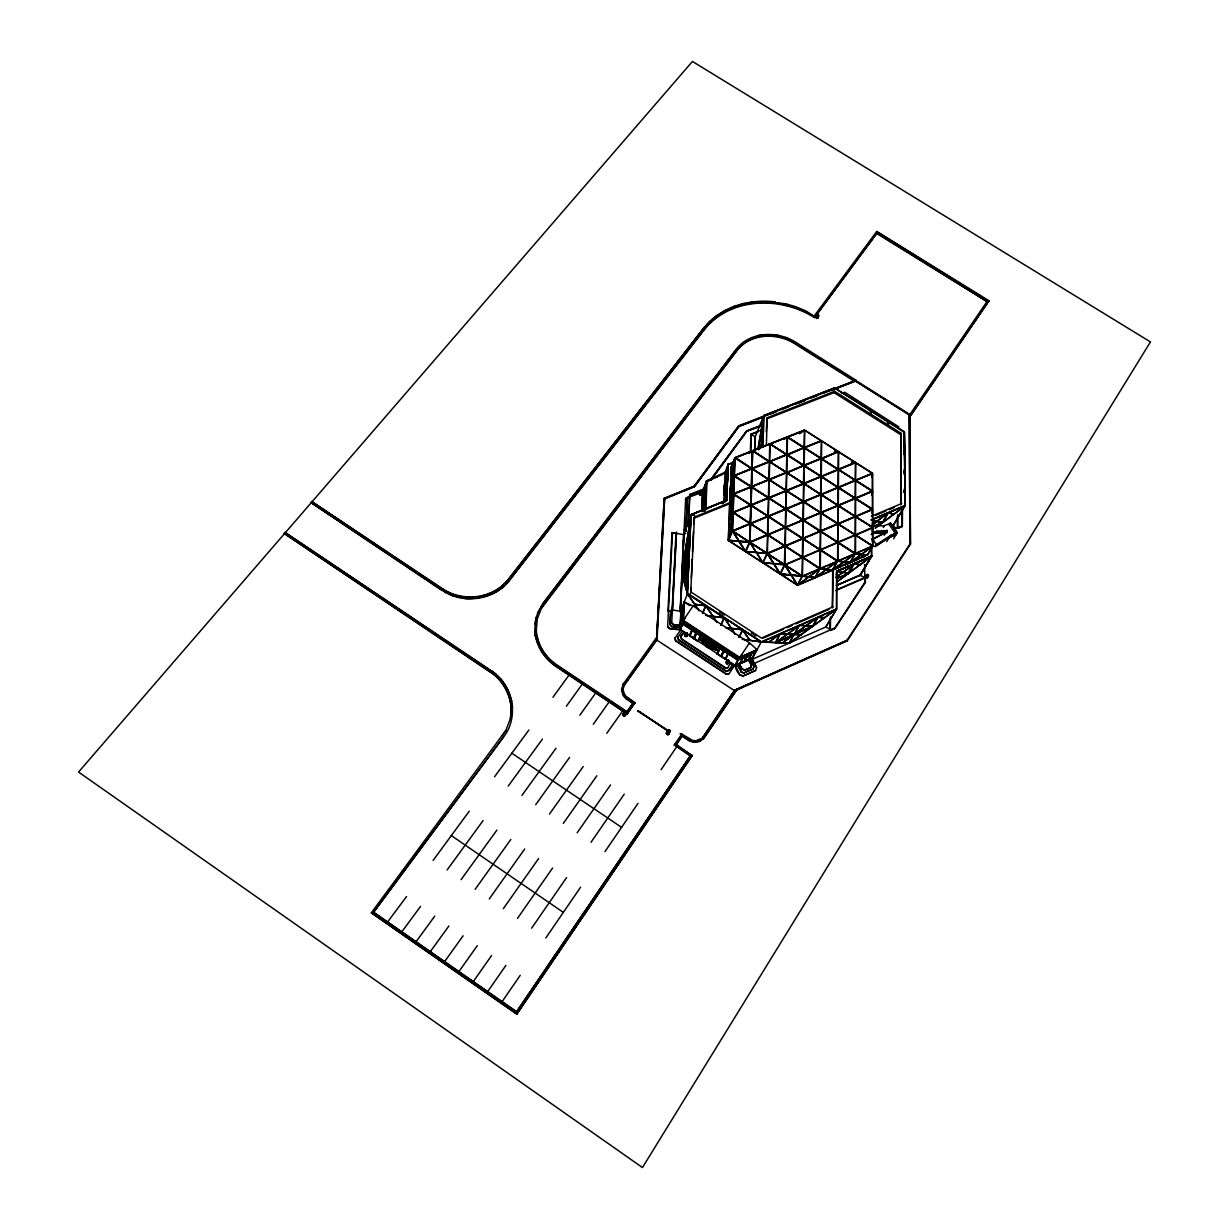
<?xml version="1.0" encoding="UTF-8"?>
<svg xmlns="http://www.w3.org/2000/svg" width="1229" height="1229" viewBox="0 0 1229 1229"><rect width="100%" height="100%" fill="white"/><g stroke="black" fill="none" stroke-linecap="round" stroke-linejoin="round"><path stroke-width="1.5" d="M855.123 553.357L855.215 535.276L838.347 542.419L855.184 553.234M855.138 534.753L855.23 516.856L838.393 524.015L855.138 534.753L838.393 524.015M855.169 516.349L855.261 498.621L838.501 505.672L855.169 516.349L838.501 505.672M838.67 487.406L855.2 498.114L855.292 480.554L838.608 487.529L855.292 480.554M851.605 462.534L855.261 462.795L838.716 469.539L855.23 480.063L855.323 462.672L851.712 462.396M872.406 546.091L855.522 553.388L855.614 535.322L872.682 546.168M872.482 527.425L855.768 516.718L872.498 509.62L872.482 527.425L855.553 534.799L855.63 516.902L872.698 527.318M855.568 516.38L855.661 498.667L872.298 509.282L855.568 516.38L872.298 509.282M855.661 498.037L872.237 491.139L855.599 498.16L855.691 480.6L872.237 491.139L855.63 480.723M872.191 473.503L855.63 480.109L855.86 462.734M837.563 560.839L837.732 542.68L820.742 549.855L837.625 560.731M837.671 542.143L837.855 524.153L820.941 531.235L837.732 542.035M837.794 523.631L837.963 505.81L821.08 512.923L837.794 523.631L821.08 512.923M837.901 505.288L838.07 487.652L821.279 494.657L837.901 505.288L821.341 494.534M821.54 476.453L838.024 487.145L838.193 469.662L821.479 476.575L838.132 469.785M838.301 451.857L838.132 469.171L821.663 458.678L838.239 451.98M838.147 542.711L854.908 553.649L837.963 560.885L838.147 542.711L854.985 553.542L844.046 561.822M838.086 542.189L838.255 524.199L855.015 534.938L838.147 542.066M838.193 523.677L838.362 505.856L855.031 516.518L838.193 523.677L854.969 516.641M838.301 505.334L838.47 487.698L855.061 498.283L838.301 505.334L855.061 498.283M855.092 480.232L838.408 487.191L838.577 469.708L855.092 480.232L838.577 469.708M838.685 451.903L838.531 469.217L855.123 462.334L838.455 452.057M751.749 658.529L752.209 659.343L825.888 626.928L836.488 609.046L836.672 571.27L871.561 556.215L836.765 582.039L871.53 556.199L860.269 575.049L836.381 585.45L859.901 575.31L865.293 577.63L865.293 582.546L835.059 628.372L830.405 630.431L830.527 616.897M850.007 562.652L837.763 561.054L832.694 570.225L832.417 607.894L833.323 569.119L868.012 554.064M829.944 630.124L830.036 618.848M819.881 568.397L820.142 550.116L802.967 557.474L819.881 568.397L802.967 557.474M820.081 549.593L820.342 531.496L803.305 538.64L820.142 549.471M820.281 530.974L820.542 513.046L803.597 520.082L820.342 530.851M820.48 512.539L803.874 501.724L820.48 512.539L820.742 494.78L803.874 501.724L820.68 494.903M820.68 494.273L820.941 476.698L804.104 483.673L820.68 494.273L804.165 483.55M820.88 476.207L821.126 458.801L804.442 465.545L820.941 476.084M821.08 458.309L821.325 441.057L804.718 447.725L821.141 458.187M832.525 569.933L837.425 561.038L820.542 550.162L820.281 568.443L832.617 570.102L820.342 568.32L837.502 561.376L815.457 577.446M820.742 531.543L820.48 549.624L837.533 542.327L820.742 531.543L837.533 542.327M820.68 531.005L820.941 513.092L837.656 523.815L820.742 530.897L837.594 523.923M820.88 512.57L821.141 494.826L837.763 505.472L820.941 512.462L837.702 505.595M821.325 476.744L821.08 494.319L837.886 487.314L821.325 476.744L837.825 487.437M837.994 469.324L821.279 476.253L821.525 458.847L837.932 469.447L821.464 458.97L838.101 451.519L834.583 451.304M634.809 703.172L625.576 696.628L623.502 693.202L623.118 688.854L623.687 692.71L625.745 696.136L634.994 702.681L627.159 713.957L556.03 666.548C545.784 659.666 538.072 648.927 535.583 636.76C532.94 635.746 538.025 603.454 535.045 624.44M536.305 625.1L536.228 630.83L537.303 618.94L541.405 608.355L544.555 603.547L737.354 349.773C750.934 332.352 777.788 331.876 795.363 343.306L854.539 380.529L855.768 380.053L795.962 342.43C777.88 330.709 750.304 331.185 736.325 349.082L543.387 602.824L537.672 613.041L535.829 619.17M802.061 576.002L802.399 557.628L785.101 565.033L802.122 575.894L797.467 584.973L784.932 565.048L791.046 574.834L780.446 573.943L802.138 576.186L791.415 575.295L797.467 584.973M802.353 557.09L802.691 538.886L785.485 546.198L802.353 557.09L785.485 546.198M802.645 538.363L802.983 520.343L785.915 527.441L802.706 538.241M786.299 508.975L802.936 519.821L803.274 501.985L786.237 509.083L803.274 501.985M803.228 501.463L803.551 483.796L786.606 490.817L803.228 501.463L786.668 490.694M803.505 483.289L803.843 465.791L786.975 472.704L803.505 483.289L786.975 472.704M803.781 465.299L804.119 447.955L787.328 454.791L803.843 465.161M804.396 430.304L804.073 447.464L787.681 437.032L804.396 430.304L787.85 436.971M819.666 568.704L802.476 576.048L802.814 557.674L819.682 568.889M819.943 549.778L802.767 557.136L803.105 538.932L819.943 549.778L803.105 538.932M803.059 538.41L803.382 520.389L820.142 531.143L803.059 538.41L820.142 531.143M803.336 519.867L803.674 502.016L820.342 512.708L803.336 519.867L820.281 512.831M803.628 501.509L803.95 483.842L820.542 494.442L803.689 501.386M820.742 476.376L803.904 483.335L804.227 465.837L820.742 476.376L804.181 465.96M804.181 465.33L804.503 448.001L820.941 458.463L804.181 465.33L820.941 458.463M821.064 440.858L804.457 447.51L804.78 430.35L820.987 440.765M284.145 533.432L490.432 672.324C504.197 680.682 512.385 699.163 511.018 713.312C512.539 697.012 504.044 680.758 490.509 671.817L284.145 533.432L285.02 532.434L491.37 670.773C514.966 686.059 518.315 719.103 503.537 736.924L373.478 912.425L516.472 1011.943L690.222 756.004L674.337 744.805L690.452 755.543L516.472 1011.943M784.409 564.541L773.901 563.558L767.603 553.895L784.317 564.695L784.932 546.337L767.587 553.695L784.563 564.526L780.092 573.713L767.418 553.726L773.594 563.527L763.224 562.559L767.449 553.234L784.732 545.999L767.403 553.357L767.91 535.137L784.67 546.106M784.885 545.814L785.3 527.687L768.064 534.953L784.885 545.814L768.064 534.953M768.571 516.257L785.254 527.164L785.684 509.221L768.524 516.38L785.623 509.344M769.031 497.883L785.638 508.698L786.053 490.939L768.985 498.006L785.992 491.062M786.007 490.432L786.422 472.827L769.431 479.802L786.007 490.432L769.431 479.802M786.376 472.335L786.79 454.899L769.876 461.781L786.376 472.335L769.876 461.781M787.144 437.155L786.744 454.407L770.322 443.93L787.144 437.155L770.491 443.869M784.916 564.679L785.331 546.383L802.199 557.275L784.962 564.572M785.285 545.845L785.715 527.733L802.506 538.548L785.285 545.845L802.506 538.548M785.669 527.21L786.084 509.267L802.783 520.005L785.669 527.21L802.783 520.005M786.038 508.745L786.452 490.986L803.075 501.632L786.099 508.622M786.406 490.479L786.821 472.873L803.367 483.458L786.468 490.356M371.342 912.809L516.856 1014.109L371.342 912.809L505.764 730.502L502.431 735.695M766.266 431.871L767.126 417.737L834.629 391.298L901.041 433.222L901.118 504.627L901.041 433.222M766.404 445.313L767.126 417.737M767.495 535.091L766.988 553.311L750.136 542.588L762.487 562.483L746.003 551.79L767.05 553.188L750.12 542.404L767.434 535.199M767.464 534.554L750.735 523.615L767.464 534.554L767.956 516.518L750.735 523.615L767.91 516.641M751.272 505.119L767.925 515.996L768.417 498.129L751.226 505.242L768.417 498.129M768.386 497.622L768.878 479.924L751.825 486.822L768.432 497.499M768.847 479.418L769.323 461.904L752.302 468.817L768.847 479.418L752.363 468.695M769.293 461.397L769.784 444.053L752.839 450.874L769.293 461.397L753.024 450.797M767.864 534.6L768.371 516.564L785.116 527.349L767.864 534.6L785.116 527.349M785.054 527.456L768.309 516.687L768.832 498.175L785.485 508.883L768.832 498.175M768.786 497.668L769.277 479.971L785.853 490.601L768.847 497.545M769.246 479.464L769.723 461.935L786.222 472.489L769.246 479.464L786.176 472.627M786.529 454.699L770.168 444.084L786.591 454.576L769.692 461.443L770.076 443.93M373.478 912.425L503.537 736.924M758.677 449.445L758.831 443.807L760.951 447.233M758.815 449.584L759.03 443.838L758.631 449.568M762.794 446.557L763.148 433.315M763.04 446.895L763.655 415.632L834.552 387.826L831.695 390.33M749.936 542.05L750.52 523.907L767.295 534.738L749.936 542.05L767.249 534.861M767.772 516.18L750.489 523.385L751.073 505.426L767.772 516.18L751.011 505.534M751.042 504.904L751.61 487.114L768.233 497.791L751.564 487.237L751.088 504.781L768.233 497.791M751.58 486.607L752.148 468.986L768.678 479.587L751.58 486.607L768.632 479.709M752.117 468.479L752.686 451.043L769.077 461.689L752.117 468.479L752.594 450.859M749.982 541.943L750.52 523.907M751.073 505.426L750.489 523.385M751.626 486.484L752.148 468.986M754.883 449.706L755.251 436.879L763.762 415.494L757.909 448.984M754.883 449.922L755.267 436.956L750.934 434.129L759.676 430.688M750.397 451.335L750.934 434.129M750.827 451.611L751.349 434.452L758.339 431.702M749.521 542.004L750.105 523.861L732.699 531.128L749.337 542.066L732.761 531.02M750.074 523.339L750.658 505.38L733.344 512.539L750.074 523.339L733.39 512.416M750.627 504.858L751.211 487.068L733.974 494.135L750.689 504.735M751.18 486.561L751.749 468.94L734.65 475.792L751.226 486.438M735.28 457.618L751.718 468.449L752.087 450.951M814.044 316.237L806.024 310.998L796.085 306.851L785.792 303.809L775.023 302.58L795.824 307.511L814.044 316.237L876.676 231.482L989.007 300.752L909.706 417.046L909.69 414.803L910.428 544.14L909.859 414.511L855.614 380.375L738.767 425.895L694.108 486.3L664.198 498.298L656.563 639.925L734.496 690.652L703.249 736.816L734.389 690.375L846.981 640.34L734.266 690.621M734.389 690.375L847.334 640.693L734.251 691.144M841.419 566.431L797.529 585.296L728.336 540.468L732.346 530.928L734.881 457.695L804.596 430.027L872.575 473.226L872.82 546.137L867.305 555.4M802.476 576.048L815.104 577.599L819.835 568.935L797.821 585.004L814.812 577.83L802.291 576.201L732.346 530.974L729.089 521.956L733.206 512.078L733.821 494.304L750.473 505.042L733.529 494.365L731.562 507.9M754.79 450.183L755.236 436.925M723.743 493.213L726.769 500.203L727.399 482.644L724.188 501.893M727.23 482.091L725.571 478.434L727.43 482.121L727.86 464.716L735.096 461.628L728.136 464.47L724.465 473.764M723.543 490.571L728.029 464.209L726.585 500.387L728.06 464.27L726.585 500.387L723.727 493.536M728.336 540.468L729.642 503.767L733.836 493.674L734.45 476.084L751.011 486.73L734.159 476.161L732.146 489.557M729.842 498.083L730.241 486.715M730.671 475.684L730.917 467.773L734.911 457.68M729.243 521.511L731.455 508.161L729.304 521.603L729.673 504.074L733.098 512.416L729.734 503.69L694.016 518.223L693.77 523.846M730.103 497.515L730.441 487.928M730.871 475.7L730.948 468.095L734.159 475.792L730.779 484.272M723.958 501.601L725.049 472.243L706.337 481L705.354 509.758M688.148 524.783L690.145 494.258L703.434 489.019M688.225 526.227L689.454 496.163L702.665 490.863L701.943 508.591L705.815 498.897L701.943 508.591M726.585 500.387L728.06 464.27L723.958 488.466M680.589 610.859L683.8 534.661L672.017 532.679L675.981 533.109L672.017 611.212L672.324 610.414L670.619 610.659L669.928 624.609L671.864 626.713L680.205 627.573M701.79 511.541L702.665 490.863M702.097 511.279L702.205 508.622M717.244 477.006L706.644 481.246L702.973 491.001L702.512 499.389M702.542 509.666L703.341 491.293M704.033 511.249L705.077 484.61M704.217 511.156L705.031 484.718M704.478 511.31L705.938 482.598M704.739 511.341L705.968 482.951M705.093 509.728L706.552 481.384M705.845 509.221L707.013 481.43L712.236 479.341M789.31 643.028L836.488 609.046L789.417 643.213L761.304 641.876L687.288 593.576L691.051 514.659L726.646 500.203L691.128 514.951L683.8 534.692M690.898 587.57L690.652 593.192L694.462 517.04L730.134 502.569L731.409 466.544L733.36 465.76M691.328 578.198L692.157 559.456M692.495 551.959L693.433 531.343M680.328 608.247L680.82 597.156M681.481 583.913L681.972 572.96L691.113 514.674L687.288 593.576M682.709 557.689L685.659 498.436L689.3 496.608M678.531 640.079L678.07 637.006L678.531 640.079L725.709 671.126L728.52 670.696C735.311 666.348 731.67 658.037 728.044 667.608L725.233 668.038L681.511 639.264L680.881 636.591L684.092 632.044L679.96 629.862L683.355 621.121L683.969 605.144M750.673 667.408L745.035 669.897L742.27 668.914L739.09 663.798L742.086 669.283L744.851 670.266L750.473 667.777L751.487 664.843L748.492 659.374L752.133 657.776L735.249 665.488L680.006 629.171L680.298 622.903L682.709 617.142M680.298 622.903L680.851 611.243L683.508 605.667L681.004 611.335L680.113 629.463L669.728 628.418L667.639 626.698L669.575 628.802L679.96 629.862M685.797 531.635L687.395 497.745M685.966 531.205L687.549 497.299M683.094 605.62L682.264 623.641L737.907 660.188L754.898 652.445M683.247 605.713L682.617 623.948L738.153 660.127M689.945 534.492L685.398 563.251L686.519 544.309M682.863 622.32L683.846 602.794M689.254 554.095L684.753 582.838L686.32 544.293L689.054 553.818L685.444 563.128M683.232 621.244L684.138 601.98L693.079 605.943L749.49 642.875L757.172 649.818L739.397 658.191L683.647 621.213M671.71 622.934L673.799 624.639L680.589 625.331L673.646 625.039L671.71 622.934L676.472 532.096L672.478 610.014L680.851 611.243M672.493 611.259L667.977 610.798L672.017 532.679M667.639 626.698L672.463 533.14M669.928 624.609L670.773 610.26M664.198 498.298L656.655 639.664L664.643 498.59L694.431 486.638L739.09 426.233L763.808 416.6M656.563 639.925L624.639 684.568L657.054 639.71L664.643 498.59M387.657 921.919L406.522 896.571M401.852 931.797L420.61 906.341M876.815 233.587L987.041 301.581L877.122 232.895L814.504 317.681C781.106 296.158 730.441 296.957 704.355 329.649L509.205 580.81C493.735 600.996 461.013 604.607 441.472 589.582L310.86 502.523L311.72 501.524L442.256 588.537C462.427 602.271 492.937 599.107 508.191 579.458L703.526 328.297C720.271 307.004 749.06 298.586 775.269 301.904M476.084 597.202C464.454 598.431 451.043 595.804 442.256 588.537M446.849 593.284L441.472 589.582M452.687 595.773L446.91 592.731M416.078 941.691L434.743 916.143M458.816 597.54L452.748 595.22M465.13 598.569C480.585 599.045 499.204 593.96 509.313 580.242L704.57 328.988C730.671 296.281 781.367 295.482 814.781 317.021L877.122 232.895M621.551 689.223L624.716 696.966L633.058 702.988L626.759 712.098L632.874 703.464L625.638 698.533L622.796 694.953L621.551 689.223L623.625 683.339L622.888 684.553M622.934 689.346L624.808 684.077M866.322 575.372L868.288 574.788L867.828 576.969M867.735 576.954C865.969 580.38 865.846 572.991 865.831 577.492M866.583 576.186L868.288 576.37L868.411 575.064M868.596 575.894L866.629 577.876M483.734 595.312L479.126 596.772M430.334 951.63L448.908 925.959M685.536 563.758L683.155 577.891L685.336 563.742L684.753 582.838M685.459 563.205L690.145 534.507M485.086 595.389L489.495 593.392M684.553 582.823L689.285 554.156M686.105 588.23L688.378 573.943M685.905 588.215L688.348 573.882M511.018 713.312L509.974 719.718L505.657 730.978M730.84 482.475L732.761 471.997M732.622 471.583L735.019 458.233M730.579 485.286L732.714 471.89M734.973 458.14L732.576 471.475M489.419 593.945L494.918 590.796M729.949 503.352L732.131 490.048M729.749 503.337L732.085 489.941M734.358 476.176L732.192 489.664M731.363 507.884L733.728 494.396M732.469 530.989L729.012 522.325L728.398 539.915L730.856 526.703M728.444 540.007L730.809 526.58M724.019 501.709L727.169 482.582M817.777 314.701C813.89 324.871 821.141 310.445 816.747 315.792M818.13 317.466L817.362 318.311M818.053 317.942L818.683 315.346M494.826 591.349L499.896 587.57M758.109 449L763.854 415.648L834.66 388.011L904.114 432.193M499.804 588.123L504.336 583.79M760.797 446.957L763.347 433.345M763.317 433.299L760.751 446.895M496.424 674.644L491.37 670.773M504.243 584.343L508.191 579.458M444.637 961.57L463.103 935.791M686.827 636.1L687.334 633.657M686.965 635.823L687.226 633.35L685.321 633.457M638.22 710.715L667.378 730.687C671.956 726.892 668.684 736.11 667.608 730.226L638.035 711.084M669.144 733.068C669.068 736.862 663.983 732.407 667.839 731.931M500.91 679.099L507.792 689.945L511.832 701.16M699.516 494.519C699.378 490.371 703.265 497.161 702.266 492.783M699.393 493.997L702.143 493.029M872.452 473.687L871.822 476.99L872.252 473.657M871.868 494.934L872.513 491.631M871.945 495.041L872.436 491.477L855.799 498.498L872.436 508.975M836.212 575.034L836.672 571.608M872.436 509.912L872.006 513.169M872.052 531.481L872.621 528.055M903.776 453.854L904.652 450.398L904.667 468.172M903.96 453.87L904.59 450.352M903.991 472.182L904.621 468.648L904.897 486.669M903.837 473.933L904.821 468.664M903.853 492.43L904.836 487.16M904.052 492.46L905.097 487.237L905.251 505.749L875.371 528.132M512.57 707.274L511.909 703.172M537.672 613.041L543.264 603.362L736.094 349.727L743.268 342.737L755.896 336.807M534.845 630.861C535.721 642.967 544.017 658.744 556.169 666.041L627.159 713.957M458.955 971.54L477.328 945.639M541.405 608.355L737.123 350.434C750.704 333.013 777.527 332.537 795.102 343.951L854.662 381.436M685.659 563.481L681.772 572.944L687.487 593.607L698.349 609.553M627.927 712.881L556.86 665.519C546.89 658.729 538.855 648.067 537.088 636.038C539.5 647.883 547.013 658.314 556.998 665.012L626.944 711.622M473.319 981.541L491.585 955.532M569.257 674.767L552.958 697.258M487.713 991.557L505.887 965.426M582.607 683.662L566.369 706.245M508.099 580.027L703.526 328.297M744.021 672.831L753.039 669.129L753.853 666.579L750.089 658.974L754.053 666.195L753.239 668.76L744.021 672.831L741.256 671.848C736.063 658.237 732.223 667.316 740.042 675.151L742.869 676.119L755.605 670.481L756.603 667.562L751.672 658.56L756.603 667.562M750.473 667.777L751.487 664.843M703.326 328.957L709.809 321.353M709.594 322.013L717.168 315.285M595.988 692.588L579.827 715.232M716.953 315.961L725.433 310.23M725.218 310.891L734.481 306.236M502.123 1001.589L520.205 975.35M734.251 306.897L744.159 303.379M609.4 701.529L593.3 724.25M754.283 301.689L743.914 304.039M685.659 498.436L697.842 493.935M689.454 496.163L690.191 494.335M664.09 498.59L694.108 486.3M664.536 498.882L694.431 486.638M699.332 494.273L700.545 491.708M757.847 335.625L763.255 334.703M702.235 492.491L700.499 491.631L699.685 494.749M700.791 491.554L699.624 494.795L701.467 494.734M699.869 494.995L700.469 493.459M700.269 493.121L701.39 491.692M701.421 491.631L700.561 493.106M700.469 495.21L701.022 493.659L700.469 495.133M701.713 491.769L701.513 493.72M700.776 495.21L701.943 491.969M700.76 495.133L702.128 492.214M689.5 496.239L702.711 490.939L706.644 481.246M705.169 486.361L707.013 481.43M694.016 518.223L694.462 517.04M702.681 495.41L704.847 489.081M702.312 503.752L704.663 493.443M702.496 499.742L704.939 493.29M681.818 572.929L689.269 553.833L686.366 544.048L689.961 534.246L688.793 529.684M689.1 553.572L686.565 544.063L690.16 534.262L688.824 529.438M704.739 497.837L702.281 504.013L701.959 508.36M623.088 714.326C627.65 711.56 622.949 719.748 623.38 713.419M623.979 713.603C626.79 708.734 624.793 720.025 625.945 713.342M623.41 713.742L623.257 715.508L624.424 712.313M624.762 712.313L624.885 713.803L625.392 712.528M623.518 714.049L624.163 715.877L625.484 714.433M623.825 715.892L624.301 714.617L624.486 715.954M624.609 713.665L625.085 712.374L625.131 714.003M624.762 715.785L625.223 714.587M625.838 713.035L625.315 715.447M702.496 511.203L704.371 506.471L702.619 511.08M624.808 715.862L625.269 714.663M702.635 511.341L704.202 506.717M656.701 637.375L623.441 683.846M656.839 637.928L657.1 638.757M694.001 486.592L738.767 425.895M667.977 610.798L670.619 610.659M785.346 305.499L785.792 303.809M694.324 486.93L739.09 426.233M774.485 334.78L780.108 335.778M688.148 573.605L684.538 583.068L688.363 573.62L684.061 558.458L688.363 573.62M734.42 475.408L731.209 467.742L735.003 457.849M710.408 480.262L746.648 430.933L760.72 425.418M723.912 490.863L727.184 482.336L725.724 478.695L727.384 482.367L723.804 491.646M785.623 337.407L909.69 414.803L987.409 300.921M638.005 711.099L667.531 730.472M671.864 626.713L670.082 624.224M751.503 468.725L735.065 458.033L734.42 475.577L751.564 468.602L734.466 475.454L730.564 485.639L733.79 493.612L750.965 486.853L733.605 493.628M680.113 612.057L687.702 593.315L761.396 642.06L789.371 643.136M680.743 613.624L683.401 608.063L680.989 613.87M680.697 622.934L682.556 617.342M675.551 640.877L675.09 637.805L675.551 640.877L726.185 674.214L728.997 673.784L734.481 665.672L732.745 664.536M732.96 512.017L729.934 503.721L733.821 494.304M752.24 451.12L735.28 457.741L752.24 451.12L749.137 453.286M679.929 630.308L682.663 623.61M680.436 629.309L683.601 621.551M761.427 429.843L763.117 433.054L759.076 443.362M760.905 447.172L758.877 443.577L763.317 433.069L761.273 429.566L763.363 432.823L763.823 415.97M680.881 636.591L684.092 632.044M728.613 540.345L738.859 541.037L732.53 531.158L745.496 551.299L739.228 541.497L749.598 542.204L728.613 540.345L732.561 530.667L729.289 521.972L733.175 512.723L749.92 523.523L732.515 530.79L733.175 512.723L730.917 526.319M751.718 468.449L735.418 457.787M681.511 639.264L681.05 636.192M815.948 317.205L816.793 315.07M817.485 314.701L816.333 317.881M690.928 514.966L687.38 593.761L699.024 610.874M685.106 633.672L684.722 635.839M816.502 318.111L818.068 314.778M685.505 633.242L684.645 635.869L686.75 636.038M818.345 314.901L816.548 318.065M684.645 635.869L685.767 633.089M684.83 636.146L685.183 634.579M685.214 634.394L686.028 632.935M817.592 318.188L818.514 315.131M686.35 632.92L684.691 634.702M685.091 636.345L685.674 634.994M685.49 634.225L686.673 632.996M685.383 636.499L687.441 633.934M686.381 634.517L686.658 633.073M685.705 636.576L686.258 635.193L685.383 634.84M686.98 635.224L687.165 633.411M686.028 636.561L686.565 635.178M686.012 636.484L687.226 633.35M686.612 636.315L687.564 634.225L687.088 634.947M769.784 444.053L752.839 450.874M689.653 635.378L691.942 629.985M692.311 630.6L689.792 635.885L692.05 630.554M702.389 613.286L705.692 605.682L694.662 604.345L705.461 605.651M702.619 613.425L705.922 605.836L717.014 622.32M693.648 638.081L695.86 632.935M769.692 461.443L786.591 454.576M693.817 638.619L696.351 632.904M696.382 633.242L694.093 638.558M694.339 638.542L696.52 633.442M876.676 231.482L988.638 301.412M700.73 635.762L698.041 641.4L689.592 635.839L691.912 630.369L700.607 635.685L698.041 641.4L689.776 635.593M750.105 523.861L732.699 531.128L739.151 541.067L749.444 541.912L745.496 551.299M745.834 551.514L749.951 542.419L756.204 552.267L745.834 551.514L767.065 553.496L762.779 562.483L756.68 552.574L767.065 553.496M666.364 733.145L667.885 729.903M666.395 733.498L668.177 729.719M666.517 733.836L668.53 729.611M666.732 734.143L667.777 731.808M667.347 734.543L668.392 732.223M667.7 734.635L668.76 732.3M699.562 638.45L707.535 647.299L710.009 641.968L699.409 638.65L707.612 647.468L710.116 642.045C731.624 666.333 707.858 634.702 699.409 638.65M786.76 472.996L803.643 465.453L787.174 454.945L786.775 472.382L803.643 465.453M668.069 734.619L670.082 730.395M668.422 734.512L670.204 730.733M668.714 734.327L670.235 731.086M720.64 625.223L724.111 617.726L705.584 615.376M720.87 625.377L724.342 617.88L735.311 634.318M803.858 447.755L787.482 437.324L787.144 454.453L803.92 447.633L787.42 437.032M804.457 447.51L821.126 440.735M804.503 448.001L820.88 458.586M766.604 419.012L834.03 392.604L834.629 391.298M865.585 576.171L866.583 574.604M725.556 659.097L716.891 653.782L719.487 648.082L728.136 653.767L725.724 659.082M719.595 648.159L717.168 653.72M717.413 653.705L719.795 648.651M786.084 509.267L802.737 520.113M682.279 735.741L676.058 744.958L682.279 735.741L689.684 740.565L694.185 741.855L698.748 741.41L703.756 738.291L699.931 741.348L693.955 742.316L689.469 741.026L682.049 736.202M691.558 739.919C666.41 724.05 689.822 743.361 696.966 740.426C706.03 736.186 697.411 742.331 694.247 740.503M676.872 746.495L661.11 769.646M723.374 651.001L720.962 656.04M721.07 656.286L723.466 651.186M721.131 656.578L723.866 650.971M803.551 483.796L786.606 490.817M831.526 390.453L855.461 381.128L855.768 380.053M785.715 527.733L802.445 538.655M725.371 659.358L728.136 653.767M727.291 660.234C723.482 662.938 729.027 665.795 729.15 661.448C726.723 667.455 730.579 657.377 726.769 660.925M726.354 663.322L727.338 660.311M727.015 661.479L727.937 660.127L727.307 661.479M738.936 637.221L742.593 629.816L725.663 627.573M727.03 662.016L726.938 663.614M739.167 637.375L742.823 629.97L749.813 640.217M726.616 663.537L727.276 662.216M728.259 660.203L728.121 661.878M726.907 663.691L727.553 662.354M727.23 663.768L729.012 661.724M725.233 668.038L728.044 667.608M727.568 663.752L728.152 662.416M728.505 662.385L728.997 660.833M820.941 476.698L804.104 483.673M725.709 671.126L728.705 670.327L732.93 664.152M726.185 674.214L728.997 673.784M803.382 520.389L820.081 531.266M838.04 451.657L821.709 441.103L821.464 458.356L838.101 451.519L834.43 451.458M780.446 573.943L784.932 565.048M731.117 663.952L734.696 666.318L739.075 657.607L756.449 649.987L752.087 658.375L749.89 659.343M735.249 665.488L739.259 657.776M739.274 663.43L735.265 665.181L739.29 657.838M736.678 665.15L734.696 666.318M516.856 1014.109L692.142 755.681L676.273 744.497M748.768 644.303L749.49 642.875L739.781 657.438L683.293 620.353L693.079 605.943M742.424 658.467L739.812 663.89L748.553 659.973L751.288 654.658L742.331 658.298L751.349 654.78L742.562 658.467M739.812 663.89L742.7 658.467M704.632 737.17L736.908 689.592L703.51 738.752M746.725 656.332L744.037 661.939M743.975 661.817L746.955 656.732M744.405 661.77L747.078 656.44M741.256 671.848L737.108 664.966M740.042 675.151L735.311 665.749M750.781 654.857L748.415 659.973M748.292 659.758L751.226 654.535M623.533 713.127L624.102 712.405L623.149 715.201M625.761 714.264L625.853 713.358M838.07 487.652L821.279 494.657M742.808 676.134L755.605 670.481M751.841 659.097L756.096 650.141L739.059 657.899M752.04 659.143L761.319 641.861M816.071 316.974L817.884 316.744M818.775 316.037L816.962 316.268M754.038 663.537L834.721 628.019L864.847 582.377L864.847 577.83M797.529 585.296L802.383 576.386L872.82 546.137M700.038 491.984L700.069 493.044M855.891 480.309L872.39 473.518L855.891 480.309L872.59 490.893M820.542 550.162L837.348 561.146L815.61 577.476M780.123 633.765L768.601 642.275L780.016 633.749L775.576 642.567L780.369 633.657L801.124 634.732L794.441 634.21L799.434 625.269L812.676 626.083L799.234 625.423L789.279 642.951M815.365 577.277L820.081 568.597L832.325 570.333L820.189 568.781M898.276 427.753L898.768 426.816L844.799 392.235L841.558 393.464M909.26 414.987L909.982 543.986L909.26 414.987L855.461 381.128M910.044 415.463L909.276 415.801M855.768 516.718L872.482 527.272M898 528.178C908.415 523.185 895.25 532.234 893.422 525.106L905.128 505.58L904.375 431.794L834.46 387.857M875.801 532.833C903.315 527.687 870.193 537.012 876.83 531.082L886.985 530.59M798.988 625.515L780.569 633.503L794.149 634.21L789.51 642.859M837.963 560.885L849.9 562.483L855.307 553.572L867.259 555.262L872.759 545.799M855.753 535.137L872.559 527.932L872.544 545.906L855.753 535.137L872.559 545.784M812.676 626.083L817.946 617.235L824.705 617.726L818.145 617.096L836.181 609.215M817.946 617.235L812.922 625.976M865.216 556.015L850.407 562.375L855.307 553.572M871.837 527.886L875.34 521.849L872.313 523.124M872.221 528.224L873.819 525.674M872.728 527.794L873.88 525.797M859.824 564.956C851.113 557.106 842.756 588.015 853.925 564.019M886.14 532.28L875.309 533.294M883.313 527.502L884.404 525.428M876.569 531.235L872.129 533.079M872.529 527.011L882.391 522.755L888.091 512.892L872.713 524.337M871.33 519.959L882.591 522.602L888.306 512.8L893.944 514.168L888.598 512.816M872.144 541.252L873.251 539.178M873.727 540.499L876.845 545.63M871.53 556.199L836.719 571.301L836.672 609.031L825.811 626.913L830.558 629.663M876.277 544.493L874.91 546.675M876.185 544.739L890.088 535.829M876.799 545.722L889.12 537.35M889.289 524.891L890.533 522.817M836.473 585.45L860.162 575.187L871.607 556.445L871.576 546.598M860.192 575.218L871.561 556.215L836.626 571.546M884.281 535.26L887.261 530.267M904.267 431.932L905.128 505.534L871.3 519.852L905.082 505.534L893.375 525.106M830.405 630.431L835.059 628.372M865.462 577L867.444 574.45L865.585 577.277M890.38 535.491L886.77 541.605M865.293 582.546L865.293 577.63M867.751 574.435L867.474 576.14M866.03 577.738L867.152 576.462L866.061 577.676M868.043 574.573L865.831 576.017M866.629 577.953L867.444 576.524M868.227 574.834L867.689 576.678M866.906 577.876L868.473 575.034M864.847 582.377L864.663 564.526M893.621 538.809L897.293 532.541M902.04 508.898L901.932 526.227L901.871 509.175M846.827 640.586L910.167 543.71M847.165 640.954L910.612 543.863M516.979 1013.817L692.373 755.236M760.889 641.922L744.067 639.495M910.044 416.431L989.007 300.752M674.122 745.266L681.849 733.867M780.707 574.066L797.175 584.958L785.223 565.063L801.984 575.909L791.338 574.849M749.613 640.186L742.715 630.124M545.814 937.957L580.595 887.184M604.929 851.666L637.974 803.413M739.781 657.438L741.778 654.519M531.619 928.187L566.569 877.614M591.026 842.234L624.24 794.164M724.035 651.508L721.408 656.516M854.985 462.381L851.559 462.104M784.471 564.987L763.117 562.713M780.092 573.713L773.963 563.988M742.362 629.801L725.893 627.604M886.831 421.148L888.459 424.128M887.031 421.132L888.659 424.128M727.814 653.889L725.31 659.067M699.885 638.911L709.302 643.428L717.628 650.679L709.302 643.428L713.327 647.76M773.901 563.558L779.816 573.697L763.393 562.836M724.004 617.895L707.612 615.637M724.342 617.88L735.126 634.287M869.41 410.148L871.346 413.005M517.455 918.432L552.574 868.058M577.154 832.816L610.536 784.947M710.162 641.953L717.659 650.602M707.535 647.299L699.854 638.988M708.35 645.947L713.45 647.622C685.352 626.59 728.29 662.585 709.563 643.289M503.322 908.692L538.609 858.533M563.297 823.43L596.848 775.745M693.74 638.327L695.952 633.119M700.207 635.915L697.964 641.108M627.343 713.481L634.994 702.681M705.692 605.682L694.907 604.376M716.83 622.304L705.922 605.836M728.874 540.483L739.044 541.328M685.321 617.48L680.175 628.925M683.109 622.75L738.291 658.775M489.219 898.983L524.675 849.024M549.486 814.059L583.207 766.558M606.803 733.298L622.657 710.961M674.936 638.189L680.497 630.185M677.901 637.39L682.372 630.923M475.147 889.304L510.788 839.53M535.706 804.703L569.58 757.387M461.105 879.626L496.915 830.051M521.956 795.363L556 748.231M447.095 869.978L483.074 820.603M508.238 786.053L542.435 739.105M433.13 860.361L469.263 811.186M494.55 776.759L528.9 729.995M710.516 479.955L746.648 430.933M711.115 480.063L746.955 431.256L760.843 426.079M703.48 736.355L701.513 738.737M726.477 661.709L726.815 660.618L726.754 661.494M884.342 525.659L890.503 523.216L897.032 532.771L890.457 523.155L897.093 532.664M871.115 556.599L836.672 571.27L848.686 573.344M705.984 509.728L708.611 507.623M722.422 503.552L726.738 500.403L691.005 514.721L726.662 500.234M722.529 503.583L725.156 501.493M831.541 390.146L834.552 387.826M783.964 439.444L787.174 437.34M799.71 433.76L804.411 430.503M871.438 525.52L887.999 512.846M875.248 527.978L905.251 505.749L871.499 520.005M835.705 577.43L842.648 572.514M842.756 572.545L854.017 564.203L835.797 577.599M808.621 576.939L797.882 584.866M819.835 568.935L808.759 576.693M854.954 553.711L844.215 561.837M850.253 562.329L861.206 554.463L850.345 562.498M872.375 546.275L861.606 554.402M861.452 554.371L872.221 546.244M775.914 642.475L794.103 634.64L775.868 642.583L787.359 634.179M775.806 642.46L799.08 625.699L787.574 634.041M780.461 633.841L794.057 634.533L782.612 642.859M794.487 634.118L812.523 626.513L794.38 634.103L817.715 617.342L806.055 625.669M794.103 634.64L782.627 642.675M794.595 634.287L805.84 625.822M873.711 532.541L875.555 532.771M889.028 537.58L875.109 546.244M873.204 539.408L887.061 530.713M700.499 491.631L699.962 492.783M817.039 314.947L815.995 317.451M739.735 663.768L748.553 659.973M890.242 535.721L896.986 532.91L890.318 535.644M738.767 658.882L755.482 651.631M775.76 642.398L794.057 634.533M794.441 634.21L812.584 626.406M833.047 606.819L761.396 638.051L691.097 592.086M762.594 638.343L783.549 629.217M787.036 627.681L792.275 625.407M795.762 623.886L828.914 609.415M761.396 642.06L836.473 609.016M780.108 633.934L761.55 641.815M799.526 625.438L817.7 617.496M837.041 589.567L864.678 577.615M835.797 590.596L865.124 577.907M815.518 577.307L832.217 570.148M833.016 569.81L849.7 562.882L837.855 561.223M844.738 565.017L850.007 562.821M850.499 562.544L858.733 559.011M862.021 557.597L865.324 556.184M836.719 571.301L871.607 556.092L860.116 564.971L854.447 563.942M836.626 578.46L848.44 573.605M836.734 578.644L848.502 573.497M874.572 533.109L871.161 534.569L876.123 532.418M871.53 539.162L887.369 532.387M893.929 529.638L902.101 525.951M872.436 526.842L882.299 522.586M871.33 516.272L901.809 503.46M875.739 515.304L885.894 511.034M889.274 509.62L894.343 507.485M768.325 516.042L785.485 508.883M684.031 529.883L685.782 529.161M733.16 512.201L750.473 505.042M838.777 469.417L855.323 462.672M733.344 512.539L750.612 505.503M683.954 534.246L685.705 533.524M706.337 481L722.821 474.409M752.163 468.357L769.139 461.566M803.92 447.633L787.128 455.068L803.582 465.576M746.525 431.241L760.981 425.772M738.66 426.217L775.991 411.654M781.321 409.58L788.434 406.814M795.547 404.034L804.442 400.577M811.555 397.797L816.886 395.723M823.998 392.942L855.461 380.683M770.875 413.835L776.16 411.776M799.111 402.835L804.411 400.762M830.896 390.438L855.614 380.806M738.967 426.54L763.885 416.831M726.677 661.494L728.382 662.093M873.788 525.966L884.143 525.782M794.333 634.533L800.816 634.702M818.038 617.419L824.398 617.711M780.599 574.22L791.107 575.264M755.497 651.293L738.491 659.051L682.909 622.212M672.017 626.329L680.359 627.174M687.272 593.346L681.772 572.944L691.067 515.197M730.871 526.196L733.145 512.877M702.65 495.318L705.031 489.634M731.209 467.742L734.159 475.792M905.112 505.365L904.467 431.932M904.452 449.845L904.237 432.239M802.583 575.971L815.011 577.43M742.147 639.326L761.304 641.876L687.38 593.761M867.167 555.093L855.707 553.511M855.399 553.741L865.615 555.278M458.878 597.002L465.192 598.031M848.594 573.175L837.041 571.393M691.005 514.721L694.677 515.458M624.609 714.771L623.717 714.326M727.845 662.508L726.969 662.078M871.422 520.128L882.391 522.755M871.515 519.806L882.483 522.433M888.413 512.969L893.637 514.152M709.44 643.213L700.038 638.711M713.772 647.837L708.211 646.147L704.309 641.63M707.796 647.176L717.767 650.464M707.643 647.376L718.243 650.725M741.041 672.171L743.883 673.185M740.242 674.782L743.007 675.766M834.03 392.604L900.35 434.467M872.114 473.303L855.799 462.934M838.408 487.805L855 498.406M855.599 498.79L872.237 509.405M852.281 398.273L857.028 401.315M871.315 410.471L874.48 412.498M888.751 421.655L891.931 423.682M728.766 540.637L745.22 551.283L738.936 541.482M719.364 611.981L724.158 615.114M751.272 632.843L756.065 635.977M684.138 601.98L689.699 605.62M716.953 653.69L725.448 659.266M681.665 638.88L725.417 667.67M678.685 639.679L725.893 670.757M675.704 640.493L726.37 673.845M442.194 589.09L311.72 501.524M674.875 744.175L692.142 755.681M441.411 590.135L310.86 502.523M491.277 671.28L285.02 532.434M511.848 753.208L621.567 827.363M451.32 835.582L563.343 912.379M373.493 912.056L516.579 1011.651M708.088 646.07L703.987 641.415L708.058 646.162M889.412 524.921L896.049 534.4M871.607 556.445L871.376 546.613M723.743 494.012L726.569 500.602M749.045 661.125L751.303 665.227M730.502 486.023L733.744 494.027L730.687 486.93M536.351 630.308L536.965 636.561M902.485 509.052L902.378 526.519M897.815 514.628L897.831 528.455M897.339 516.288L897.37 528.163M872.39 473.518L872.375 490.97M872.436 491.477L872.436 509.113M683.539 534.646L680.328 610.828L684.169 532.925L683.539 534.646M683.001 612.488L680.835 618.51L683.001 612.488M668.008 731.992L667.086 734.42L668.146 732.085M1150.436 341.923L642.46 1167.55L78.564 772.058L692.434 61.45L1150.436 341.923M843.801 561.899L832.863 569.78L843.801 561.899M895.987 534.569L889.335 537.488L895.987 534.569"/></g></svg>
